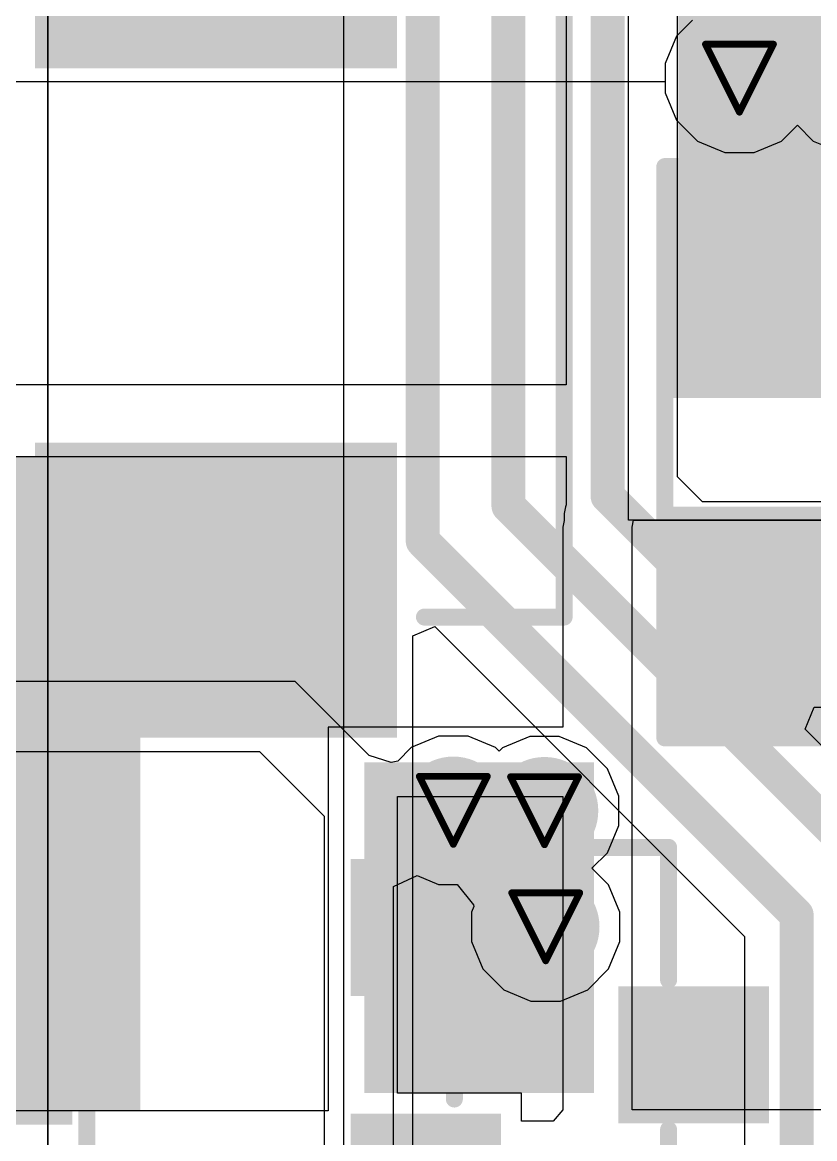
# Model space of a CAD drawing. Header units: inches. Extents: x -6 to 385, y -2 to 98.
# Drawn here: x 22.61 to 28.53, y 20.58 to 28.92 of the extents above; entities that cross this region are included whole.
import ezdxf

# ---------------------------------------------------------------- set-up
doc = ezdxf.new("R2010")
doc.units = ezdxf.units.IN
for name, color, linetype in [('Bottom Layer', 5, 'Continuous'), ('Bottom Overlay', 54, 'Continuous'), ('Bottom Paste', 16, 'Continuous'), ('Bottom Solder', 6, 'Continuous'), ('Dimensions', 6, 'Continuous'), ('Drill Drawing', 1, 'Continuous'), ('Layer 1', 16, 'Continuous'), ('Layer 2', 76, 'Continuous'), ('Top Layer', 1, 'Continuous'), ('Top Solder', 216, 'Continuous'), ('Via Holes', 16, 'Continuous')]:
    doc.layers.add(name, color=color, linetype=linetype)

# ---------------------------------------------------------------- blocks, each defined once
blk = doc.blocks.new('8_SO_EP__B_13')
at = {"layer": 'Bottom Layer'}
for points in [[(-3.24999858, 1.50400512), (-3.24999858, 2.30600504), (-1.74499778, 2.30600504), (-1.74499778, 1.50400512)], [(1.74500032, 1.50400258), (1.74500032, 2.3060025), (3.25000112, 2.3060025), (3.25000112, 1.50400258)], [(-1.3064998, -1.7509998), (-1.3064998, 1.7509998), (1.3064998, 1.7509998), (1.3064998, -1.7509998)], [(-3.24999858, 0.2340000400000001), (-3.24999858, 1.03599996), (-1.74499778, 1.03599996), (-1.74499778, 0.2340000399999999)], [(1.74500032, 0.2340076600000001), (1.74500032, 1.03600758), (3.25000112, 1.03600758), (3.25000112, 0.2340076599999999)], [(-3.24999858, -1.03599742), (-3.24999858, -0.2339974999999999), (-1.74499778, -0.2339975000000001), (-1.74499778, -1.03599742)], [(1.74499778, -1.03599742), (1.74499778, -0.2339974999999999), (3.24999858, -0.2339975000000001), (3.24999858, -1.03599742)], [(-3.24999858, -2.30599742), (-3.24999858, -1.5039975), (-1.74499778, -1.5039975), (-1.74499778, -2.30599742)], [(1.74500032, -2.30599742), (1.74500032, -1.5039975), (3.25000112, -1.5039975), (3.25000112, -2.30599742)]]:
    blk.add_hatch(color=5, dxfattribs=at).paths.add_polyline_path(points)
at = {"layer": 'Bottom Paste'}
for points in [[(-3.24999858, 1.50400512), (-3.24999858, 2.30600504), (-1.74499778, 2.30600504), (-1.74499778, 1.50400512)], [(1.74500032, 1.50400258), (1.74500032, 2.3060025), (3.25000112, 2.3060025), (3.25000112, 1.50400258)], [(-1.3064998, -1.7509998), (-1.3064998, 1.7509998), (1.3064998, 1.7509998), (1.3064998, -1.7509998)], [(-3.24999858, 0.2340000400000001), (-3.24999858, 1.03599996), (-1.74499778, 1.03599996), (-1.74499778, 0.2340000399999999)], [(1.74500032, 0.2340076600000001), (1.74500032, 1.03600758), (3.25000112, 1.03600758), (3.25000112, 0.2340076599999999)], [(-3.24999858, -1.03599742), (-3.24999858, -0.2339974999999999), (-1.74499778, -0.2339975000000001), (-1.74499778, -1.03599742)], [(1.74499778, -1.03599742), (1.74499778, -0.2339974999999999), (3.24999858, -0.2339975000000001), (3.24999858, -1.03599742)], [(-3.24999858, -2.30599742), (-3.24999858, -1.5039975), (-1.74499778, -1.5039975), (-1.74499778, -2.30599742)], [(1.74500032, -2.30599742), (1.74500032, -1.5039975), (3.25000112, -1.5039975), (3.25000112, -2.30599742)]]:
    blk.add_hatch(color=16, dxfattribs=at).paths.add_polyline_path(points)
at = {"layer": 'Bottom Solder'}
for points in [[(-3.35159858, 1.40240512), (-3.35159858, 2.40760504), (-1.64339778, 2.40760504), (-1.64339778, 1.40240512)], [(1.64340032, 1.40240258), (1.64340032, 2.4076025), (3.35160112, 2.4076025), (3.35160112, 1.40240258)], [(-1.4080998, -1.8525998), (-1.4080998, 1.8525998), (1.4080998, 1.8525998), (1.4080998, -1.8525998)], [(-3.35159858, 0.1324000400000001), (-3.35159858, 1.13759996), (-1.64339778, 1.13759996), (-1.64339778, 0.1324000399999999)], [(1.64340032, 0.1324076600000001), (1.64340032, 1.13760758), (3.35160112, 1.13760758), (3.35160112, 0.1324076599999999)], [(-3.35159858, -1.13759742), (-3.35159858, -0.1323974999999999), (-1.64339778, -0.1323975000000001), (-1.64339778, -1.13759742)], [(1.64339778, -1.13759742), (1.64339778, -0.1323974999999999), (3.35159858, -0.1323975000000001), (3.35159858, -1.13759742)], [(-3.35159858, -2.40759742), (-3.35159858, -1.4023975), (-1.64339778, -1.4023975), (-1.64339778, -2.40759742)], [(1.64340032, -2.40759742), (1.64340032, -1.4023975), (3.35160112, -1.4023975), (3.35160112, -2.40759742)]]:
    blk.add_hatch(color=6, dxfattribs=at).paths.add_polyline_path(points)
at = {"layer": 'Bottom Overlay', "const_width": 0.127}
for points in [[(1.5748, 2.51460254), (-1.6002, 2.5146)], [(-3.5306, -1.8034), (-3.53059746, -2.05739746)], [(-3.5306, -1.8034), (-3.40360254, -1.93039746)], [(-3.40360254, -1.93039746), (-3.53059746, -2.05739746)], [(-1.905, -2.41299746), (-1.905, -2.51459746)], [(2.03199746, -2.41299492), (2.03199746, -2.51459746)], [(-1.905, -2.51459746), (2.03199746, -2.51459746)]]:
    blk.add_lwpolyline(points, dxfattribs=at)
at = {"layer": 'Bottom Overlay', "const_width": 0.0635}
for points in [[(-1.63195, 2.5146, 1), (-1.56845, 2.5146, 1)], [(1.54305, 2.51460254, 1), (1.60655, 2.51460254, 1)], [(-3.56235, -1.8034, 1), (-3.49885, -1.8034, 1)], [(-3.56235, -1.8034, 1), (-3.49885, -1.8034, 1)], [(-3.43535254, -1.93039746, 1), (-3.37185254, -1.93039746, 1)], [(-3.43535254, -1.93039746, 1), (-3.37185254, -1.93039746, 1)], [(-3.56234746, -2.05739746, 1), (-3.49884746, -2.05739746, 1)], [(-3.56234746, -2.05739746, 1), (-3.49884746, -2.05739746, 1)], [(-1.93675, -2.41299746, 1), (-1.87325, -2.41299746, 1)], [(2.00024746, -2.41299492, 1), (2.06374746, -2.41299492, 1)], [(-1.93675, -2.51459746, 1), (-1.87325, -2.51459746, 1)], [(-1.93675, -2.51459746, 1), (-1.87325, -2.51459746, 1)], [(2.00024746, -2.51459746, 1), (2.06374746, -2.51459746, 1)], [(2.00024746, -2.51459746, 1), (2.06374746, -2.51459746, 1)]]:
    blk.add_lwpolyline(points, format="xyb", close=True, dxfattribs=at)
blk = doc.blocks.new('R___1206_B_41')
at = {"layer": 'Bottom Layer'}
for points in [[(-2.03199746, 0.889), (-0.50799746, 0.889), (-0.50799746, -0.889), (-2.03199746, -0.889)], [(0.50799746, 0.889), (2.03199746, 0.889), (2.03199746, -0.889), (0.50799746, -0.889)]]:
    blk.add_hatch(color=5, dxfattribs=at).paths.add_polyline_path(points)
at = {"layer": 'Bottom Paste'}
for points in [[(-2.03199746, 0.889), (-0.50799746, 0.889), (-0.50799746, -0.889), (-2.03199746, -0.889)], [(0.50799746, 0.889), (2.03199746, 0.889), (2.03199746, -0.889), (0.50799746, -0.889)]]:
    blk.add_hatch(color=16, dxfattribs=at).paths.add_polyline_path(points)
at = {"layer": 'Bottom Solder'}
for points in [[(-2.13359746, 0.9905999999999999), (-0.40639746, 0.9905999999999999), (-0.40639746, -0.9905999999999999), (-2.13359746, -0.9905999999999999)], [(0.40639746, 0.9905999999999999), (2.13359746, 0.9905999999999999), (2.13359746, -0.9905999999999999), (0.40639746, -0.9905999999999999)]]:
    blk.add_hatch(color=6, dxfattribs=at).paths.add_polyline_path(points)
at = {"layer": 'Bottom Overlay', "const_width": 0.127}
for points in [[(2.1336, 0.9905999999999999), (-2.1336, 0.9905999999999999)], [(-2.1336, -0.9905999999999999), (-2.1336, 0.9905999999999999)], [(2.1336, -0.9905999999999999), (2.1336, 0.9905999999999999)], [(2.1336, -0.9905999999999999), (-2.1336, -0.9905999999999999)]]:
    blk.add_lwpolyline(points, dxfattribs=at)
at = {"layer": 'Bottom Overlay', "const_width": 0.0635}
for points in [[(-2.16535, 0.9905999999999999, 1), (-2.10185, 0.9905999999999999, 1)], [(-2.16535, 0.9905999999999999, 1), (-2.10185, 0.9905999999999999, 1)], [(2.10185, 0.9905999999999999, 1), (2.16535, 0.9905999999999999, 1)], [(2.10185, 0.9905999999999999, 1), (2.16535, 0.9905999999999999, 1)], [(-2.16535, -0.9905999999999999, 1), (-2.10185, -0.9905999999999999, 1)], [(-2.16535, -0.9905999999999999, 1), (-2.10185, -0.9905999999999999, 1)], [(2.10185, -0.9905999999999999, 1), (2.16535, -0.9905999999999999, 1)], [(2.10185, -0.9905999999999999, 1), (2.16535, -0.9905999999999999, 1)]]:
    blk.add_lwpolyline(points, format="xyb", close=True, dxfattribs=at)
blk = doc.blocks.new('____23_B_56')
at = {"layer": 'Bottom Layer'}
for points in [[(-1.35999855, 1.46000089), (-0.53999765, 1.46000089), (-0.53999765, 0.54000019), (-1.35999855, 0.54000019)], [(0.54000019, 1.46000089), (1.36000109, 1.46000089), (1.36000109, 0.54000019), (0.54000019, 0.54000019)], [(-0.41000045, -0.54000019), (0.41000045, -0.54000019), (0.41000045, -1.46000089), (-0.41000045, -1.46000089)]]:
    blk.add_hatch(color=5, dxfattribs=at).paths.add_polyline_path(points)
at = {"layer": 'Bottom Paste'}
for points in [[(-1.35999855, 1.46000089), (-0.53999765, 1.46000089), (-0.53999765, 0.54000019), (-1.35999855, 0.54000019)], [(0.54000019, 1.46000089), (1.36000109, 1.46000089), (1.36000109, 0.54000019), (0.54000019, 0.54000019)], [(-0.41000045, -0.54000019), (0.41000045, -0.54000019), (0.41000045, -1.46000089), (-0.41000045, -1.46000089)]]:
    blk.add_hatch(color=16, dxfattribs=at).paths.add_polyline_path(points)
at = {"layer": 'Bottom Solder'}
for points in [[(-1.46159855, 1.56160089), (-0.43839765, 1.56160089), (-0.43839765, 0.43840019), (-1.46159855, 0.43840019)], [(0.43840019, 1.56160089), (1.46160109, 1.56160089), (1.46160109, 0.43840019), (0.43840019, 0.43840019)], [(-0.51160045, -0.43840019), (0.51160045, -0.43840019), (0.51160045, -1.56160089), (-0.51160045, -1.56160089)]]:
    blk.add_hatch(color=6, dxfattribs=at).paths.add_polyline_path(points)
at = {"layer": 'Bottom Overlay', "const_width": 0.127}
for points in [[(-1.6764, 1.2954), (-1.6764, 1.0414)], [(-1.6764, 1.2954), (-1.5494, 1.1684)], [(-1.5494, 1.1684), (-1.6764, 1.0414)], [(-0.33020254, 0.78740254), (0.3302, 0.7874)], [(-1.54939746, 0.5841999999999999), (-1.5494, -0.8128)], [(1.54940254, 0.5841999999999999), (1.54940254, -0.8128)], [(-1.5494, -0.8128), (-0.5588, -0.8128)], [(0.5588, -0.8128), (1.54940254, -0.8128)]]:
    blk.add_lwpolyline(points, dxfattribs=at)
at = {"layer": 'Bottom Overlay', "const_width": 0.0635}
for points in [[(-1.70815, 1.2954, 1), (-1.64465, 1.2954, 1)], [(-1.70815, 1.2954, 1), (-1.64465, 1.2954, 1)], [(-1.58115, 1.1684, 1), (-1.51765, 1.1684, 1)], [(-1.58115, 1.1684, 1), (-1.51765, 1.1684, 1)], [(-1.70815, 1.0414, 1), (-1.64465, 1.0414, 1)], [(-1.70815, 1.0414, 1), (-1.64465, 1.0414, 1)], [(-0.36195254, 0.78740254, 1), (-0.29845254, 0.78740254, 1)], [(0.29845, 0.7874, 1), (0.36195, 0.7874, 1)], [(-1.58114746, 0.5841999999999999, 1), (-1.51764746, 0.5841999999999999, 1)], [(1.51765254, 0.5841999999999999, 1), (1.58115254, 0.5841999999999999, 1)], [(-1.58115, -0.8128, 1), (-1.51765, -0.8128, 1)], [(-1.58115, -0.8128, 1), (-1.51765, -0.8128, 1)], [(-0.5905499999999999, -0.8128, 1), (-0.52705, -0.8128, 1)], [(0.52705, -0.8128, 1), (0.5905499999999999, -0.8128, 1)], [(1.51765254, -0.8128, 1), (1.58115254, -0.8128, 1)], [(1.51765254, -0.8128, 1), (1.58115254, -0.8128, 1)]]:
    blk.add_lwpolyline(points, format="xyb", close=True, dxfattribs=at)
blk = doc.blocks.new('YSPI0520_2R2M__B_63')
at = {"layer": 'Bottom Layer'}
for points in [[(-3.50000062, 1.25000004), (-1.49999954, 1.25000004), (-1.49999954, -1.25000004), (-3.50000062, -1.25000004)], [(1.49999954, 1.25000004), (3.50000062, 1.25000004), (3.50000062, -1.25000004), (1.49999954, -1.25000004)]]:
    blk.add_hatch(color=5, dxfattribs=at).paths.add_polyline_path(points)
at = {"layer": 'Bottom Paste'}
for points in [[(-3.50000062, 1.25000004), (-1.49999954, 1.25000004), (-1.49999954, -1.25000004), (-3.50000062, -1.25000004)], [(1.49999954, 1.25000004), (3.50000062, 1.25000004), (3.50000062, -1.25000004), (1.49999954, -1.25000004)]]:
    blk.add_hatch(color=16, dxfattribs=at).paths.add_polyline_path(points)
at = {"layer": 'Bottom Solder'}
for points in [[(-3.60160062, 1.35160004), (-1.39839954, 1.35160004), (-1.39839954, -1.35160004), (-3.60160062, -1.35160004)], [(1.39839954, 1.35160004), (3.60160062, 1.35160004), (3.60160062, -1.35160004), (1.39839954, -1.35160004)]]:
    blk.add_hatch(color=6, dxfattribs=at).paths.add_polyline_path(points)
at = {"layer": 'Bottom Overlay', "const_width": 0.127}
for points in [[(-2.69999968, 2.59999988), (2.69999968, 2.59999988)], [(-2.69999968, 2.59999988), (-2.69999968, 1.55699968)], [(2.69999968, 2.59999988), (2.69999968, 1.55699968)], [(-2.69999968, -1.55699968), (-2.69999968, -2.59999988)], [(2.69999968, -1.55699968), (2.69999968, -2.59999988)], [(-2.69999968, -2.59999988), (2.69999968, -2.59999988)]]:
    blk.add_lwpolyline(points, dxfattribs=at)
at = {"layer": 'Bottom Overlay', "const_width": 0.0635}
for points in [[(-2.73174968, 2.59999988, 1), (-2.66824968, 2.59999988, 1)], [(-2.73174968, 2.59999988, 1), (-2.66824968, 2.59999988, 1)], [(2.66824968, 2.59999988, 1), (2.73174968, 2.59999988, 1)], [(2.66824968, 2.59999988, 1), (2.73174968, 2.59999988, 1)], [(-2.73174968, 1.55699968, 1), (-2.66824968, 1.55699968, 1)], [(2.66824968, 1.55699968, 1), (2.73174968, 1.55699968, 1)], [(-2.73174968, -1.55699968, 1), (-2.66824968, -1.55699968, 1)], [(2.66824968, -1.55699968, 1), (2.73174968, -1.55699968, 1)], [(-2.73174968, -2.59999988, 1), (-2.66824968, -2.59999988, 1)], [(-2.73174968, -2.59999988, 1), (-2.66824968, -2.59999988, 1)], [(2.66824968, -2.59999988, 1), (2.73174968, -2.59999988, 1)], [(2.66824968, -2.59999988, 1), (2.73174968, -2.59999988, 1)]]:
    blk.add_lwpolyline(points, format="xyb", close=True, dxfattribs=at)

msp = doc.modelspace()

# ---------------------------------------------------------------- hatches: boundary and pattern name
at = {"layer": 'Bottom Layer'}
for points in [[(27.5082, 26.21279746), (29.2862, 26.21279746), (29.2862, 29.87870834), (27.5082, 29.87870834)], [(22.07800004, 20.7849978), (23.48883796, 20.7849978), (23.48883796, 25.67370532), (22.07800004, 25.67370532)], [(25.161621, 20.91809634), (26.87634452, 20.91809634), (26.87634452, 23.38965858), (25.161621, 23.38965858)]]:
    msp.add_hatch(color=5, dxfattribs=at).paths.add_polyline_path(points)
h = msp.add_hatch(color=5, dxfattribs=at)
edge = h.paths.add_edge_path()
edge.add_arc((27.96384806, 28.4988), 0.2999994, 0, 360)
h = msp.add_hatch(color=5, dxfattribs=at)
edge = h.paths.add_edge_path()
edge.add_arc((25.82661332, 23.03019778), 0.2999994, 0, 360)
h = msp.add_hatch(color=5, dxfattribs=at)
edge = h.paths.add_edge_path()
edge.add_arc((26.50769654, 23.02698214), 0.2999994, 0, 360)
h = msp.add_hatch(color=5, dxfattribs=at)
edge = h.paths.add_edge_path()
edge.add_arc((26.5167618, 22.15994552), 0.2999994, 0, 360)
at = {"layer": 'Bottom Solder'}
h = msp.add_hatch(color=6, dxfattribs=at)
edge = h.paths.add_edge_path()
edge.add_arc((27.96384806, 28.4988), 0.4015993999999999, 0, 360)
h = msp.add_hatch(color=6, dxfattribs=at)
edge = h.paths.add_edge_path()
edge.add_arc((28.829, 28.4988), 0.4015993999999999, 0, 360)
h = msp.add_hatch(color=6, dxfattribs=at)
edge = h.paths.add_edge_path()
edge.add_arc((25.82661332, 23.03019778), 0.4015993999999999, 0, 360)
h = msp.add_hatch(color=6, dxfattribs=at)
edge = h.paths.add_edge_path()
edge.add_arc((26.50769654, 23.02698214), 0.4015993999999999, 0, 360)
h = msp.add_hatch(color=6, dxfattribs=at)
edge = h.paths.add_edge_path()
edge.add_arc((26.5167618, 22.15994552), 0.4015993999999999, 0, 360)
at = {"layer": 'Layer 1'}
h = msp.add_hatch(color=16, dxfattribs=at)
edge = h.paths.add_edge_path()
edge.add_arc((27.96384806, 28.4988), 0.2999994, 0, 360)
h = msp.add_hatch(color=16, dxfattribs=at)
edge = h.paths.add_edge_path()
edge.add_arc((25.82661332, 23.03019778), 0.2999994, 0, 360)
h = msp.add_hatch(color=16, dxfattribs=at)
edge = h.paths.add_edge_path()
edge.add_arc((26.50769654, 23.02698214), 0.2999994, 0, 360)
h = msp.add_hatch(color=16, dxfattribs=at)
edge = h.paths.add_edge_path()
edge.add_arc((26.5167618, 22.15994552), 0.2999994, 0, 360)
at = {"layer": 'Layer 2'}
h = msp.add_hatch(color=76, dxfattribs=at)
edge = h.paths.add_edge_path()
edge.add_arc((27.96384806, 28.4988), 0.2999994, 0, 360)
h = msp.add_hatch(color=76, dxfattribs=at)
edge = h.paths.add_edge_path()
edge.add_arc((25.82661332, 23.03019778), 0.2999994, 0, 360)
h = msp.add_hatch(color=76, dxfattribs=at)
edge = h.paths.add_edge_path()
edge.add_arc((26.50769654, 23.02698214), 0.2999994, 0, 360)
h = msp.add_hatch(color=76, dxfattribs=at)
edge = h.paths.add_edge_path()
edge.add_arc((26.5167618, 22.15994552), 0.2999994, 0, 360)
at = {"layer": 'Top Layer'}
h = msp.add_hatch(color=1, dxfattribs=at)
edge = h.paths.add_edge_path()
edge.add_arc((27.96384806, 28.4988), 0.2999994, 0, 360)
h = msp.add_hatch(color=1, dxfattribs=at)
edge = h.paths.add_edge_path()
edge.add_arc((25.82661332, 23.03019778), 0.2999994, 0, 360)
h = msp.add_hatch(color=1, dxfattribs=at)
edge = h.paths.add_edge_path()
edge.add_arc((26.50769654, 23.02698214), 0.2999994, 0, 360)
h = msp.add_hatch(color=1, dxfattribs=at)
edge = h.paths.add_edge_path()
edge.add_arc((26.5167618, 22.15994552), 0.2999994, 0, 360)
at = {"layer": 'Top Solder'}
h = msp.add_hatch(color=216, dxfattribs=at)
edge = h.paths.add_edge_path()
edge.add_arc((27.96384806, 28.4988), 0.4015993999999999, 0, 360)
h = msp.add_hatch(color=216, dxfattribs=at)
edge = h.paths.add_edge_path()
edge.add_arc((28.829, 28.4988), 0.4015993999999999, 0, 360)
h = msp.add_hatch(color=216, dxfattribs=at)
edge = h.paths.add_edge_path()
edge.add_arc((25.82661332, 23.03019778), 0.4015993999999999, 0, 360)
h = msp.add_hatch(color=216, dxfattribs=at)
edge = h.paths.add_edge_path()
edge.add_arc((26.50769654, 23.02698214), 0.4015993999999999, 0, 360)
h = msp.add_hatch(color=216, dxfattribs=at)
edge = h.paths.add_edge_path()
edge.add_arc((26.5167618, 22.15994552), 0.4015993999999999, 0, 360)
at = {"layer": 'Via Holes'}
h = msp.add_hatch(color=7, dxfattribs=at)
edge = h.paths.add_edge_path()
edge.add_arc((27.96384806, 28.4988), 0.1499997, 0, 360)
h = msp.add_hatch(color=7, dxfattribs=at)
edge = h.paths.add_edge_path()
edge.add_arc((25.82661332, 23.03019778), 0.1499997, 0, 360)
h = msp.add_hatch(color=7, dxfattribs=at)
edge = h.paths.add_edge_path()
edge.add_arc((26.50769654, 23.02698214), 0.1499997, 0, 360)
h = msp.add_hatch(color=7, dxfattribs=at)
edge = h.paths.add_edge_path()
edge.add_arc((26.5167618, 22.15994552), 0.1499997, 0, 360)

# ---------------------------------------------------------------- linework, layer by layer
at = {"layer": 'Bottom Layer'}
for p, q in [((26.67, 33.90075007999999), (26.67, 26.20815688)), ((27.13529244, 25.19680254), (27.13529244, 30.88807894)), ((26.67, 26.20815688), (20.52689316, 26.20815688)), ((21.0695794, 25.67370532), (26.67, 25.67370532)), ((26.67, 25.67370532), (26.67, 25.31288562)), ((26.66376938, 25.29784374), (26.65362208, 25.24683038)), ((26.67, 25.31288562), (26.66376938, 25.29784374)), ((26.65362208, 25.19581956), (26.64367036, 25.14578664)), ((26.65362208, 25.24683038), (26.65362208, 25.19581956)), ((30.30764576, 25.19680254), (27.13529244, 25.19680254)), ((27.16162208, 25.1457841), (27.17176938, 25.19679492)), ((27.17176938, 25.19679492), (27.17176938, 25.19680254)), ((27.17176938, 25.19680254), (29.78969404, 25.19680254)), ((26.64367036, 25.14578664), (26.64367036, 23.65249778)), ((27.16162208, 20.79409354), (27.16162208, 25.1457841)), ((26.64367036, 23.65249778), (24.892, 23.65249778)), ((24.892, 23.65249778), (24.892, 20.7849978)), ((25.40995172, 20.91809634), (25.40995172, 23.13454606)), ((25.40995172, 23.13454606), (26.64367036, 23.13454606)), ((26.64367036, 23.13454606), (26.64367036, 20.79409608)), ((26.3356217, 20.91809634), (25.40995172, 20.91809634)), ((26.3356217, 20.70730428), (26.3356217, 20.91809634)), ((24.892, 20.7849978), (21.876385, 20.7849978)), ((26.64367036, 20.79409608), (26.57244368, 20.70730428)), ((29.78969404, 20.79409354), (27.16162208, 20.79409354)), ((26.57244368, 20.70730428), (26.3356217, 20.70730428))]:
    msp.add_line(p, q, dxfattribs=at)
at = {"layer": 'Dimensions', "const_width": 0.0127}
msp.add_lwpolyline([(22.79829324, 10.00000032), (22.79829578, 35.00000112)], dxfattribs=at)
at = {"layer": 'Drill Drawing', "const_width": 0.0508}
for points in [[(27.70984806, 28.7528), (28.21784806, 28.7528)], [(27.70984806, 28.7528), (27.96384806, 28.2448)], [(27.96384806, 28.2448), (28.21784806, 28.7528)], [(25.57261331999999, 23.28419778), (26.08061332, 23.28419778)], [(25.57261331999999, 23.28419778), (25.82661332, 22.77619778)], [(25.82661332, 22.77619778), (26.08061332, 23.28419778)], [(26.25369654, 23.28098214), (26.76169654, 23.28098214)], [(26.25369654, 23.28098214), (26.50769654, 22.77298214)], [(26.50769654, 22.77298214), (26.76169654, 23.28098214)], [(26.2627618, 22.41394552), (26.7707618, 22.41394552)], [(26.2627618, 22.41394552), (26.5167618, 21.90594552)], [(26.5167618, 21.90594552), (26.7707618, 22.41394552)]]:
    msp.add_lwpolyline(points, dxfattribs=at)
at = {"layer": 'Drill Drawing', "const_width": 0.0254}
for points in [[(27.69714806, 28.7528, 1), (27.72254806, 28.7528, 1)], [(27.69714806, 28.7528, 1), (27.72254806, 28.7528, 1)], [(28.20514806, 28.7528, 1), (28.23054806, 28.7528, 1)], [(28.20514806, 28.7528, 1), (28.23054806, 28.7528, 1)], [(27.95114806, 28.2448, 1), (27.97654806, 28.2448, 1)], [(27.95114806, 28.2448, 1), (27.97654806, 28.2448, 1)], [(25.55991332, 23.28419778, 1), (25.58531332, 23.28419778, 1)], [(25.55991332, 23.28419778, 1), (25.58531332, 23.28419778, 1)], [(26.06791332, 23.28419778, 1), (26.09331332, 23.28419778, 1)], [(26.06791332, 23.28419778, 1), (26.09331332, 23.28419778, 1)], [(26.24099654, 23.28098214, 1), (26.26639654, 23.28098214, 1)], [(26.24099654, 23.28098214, 1), (26.26639654, 23.28098214, 1)], [(26.74899654, 23.28098214, 1), (26.77439654, 23.28098214, 1)], [(26.74899654, 23.28098214, 1), (26.77439654, 23.28098214, 1)], [(25.81391332, 22.77619778, 1), (25.83931332, 22.77619778, 1)], [(25.81391332, 22.77619778, 1), (25.83931332, 22.77619778, 1)], [(26.49499654, 22.77298214, 1), (26.52039654, 22.77298214, 1)], [(26.49499654, 22.77298214, 1), (26.52039654, 22.77298214, 1)], [(26.2500618, 22.41394552, 1), (26.2754618, 22.41394552, 1)], [(26.2500618, 22.41394552, 1), (26.2754618, 22.41394552, 1)], [(26.7580618, 22.41394552, 1), (26.7834618, 22.41394552, 1)], [(26.7580618, 22.41394552, 1), (26.7834618, 22.41394552, 1)], [(26.5040618, 21.90594552, 1), (26.5294618, 21.90594552, 1)], [(26.5040618, 21.90594552, 1), (26.5294618, 21.90594552, 1)]]:
    msp.add_lwpolyline(points, format="xyb", close=True, dxfattribs=at)
at = {"layer": 'Layer 1'}
for p, q in [((27.6129496, 28.93137724), (27.49418936, 28.81261446)), ((27.49418936, 28.81261446), (27.40984866, 28.60899789999999)), ((27.40984866, 28.60899789999999), (27.40984866, 28.3886021)), ((27.40984866, 28.3886021), (27.49418936, 28.18498554)), ((27.49418936, 28.18498554), (27.6500336, 28.0291413)), ((28.27766252, 28.0291413), (28.39642276, 28.14790408)), ((28.39642276, 28.14790408), (28.51518554, 28.0291413)), ((27.6500336, 28.0291413), (27.85365016, 27.9448006)), ((28.07404596, 27.9448006), (28.27766252, 28.0291413)), ((28.51518554, 28.0291413), (28.7188021, 27.9448006)), ((27.85365016, 27.9448006), (28.07404596, 27.9448006))]:
    msp.add_line(p, q, dxfattribs=at)
at = {"layer": 'Layer 2'}
for p, q in [((9.49959492, 28.47339746), (25.84333922, 28.47338984)), ((25.84333922, 28.47338984), (27.40984866, 28.47338476)), ((27.40984866, 28.47338476), (27.40984866, 28.3886021)), ((27.40984866, 28.3886021), (27.49418936, 28.18498554)), ((27.49418936, 28.18498554), (27.6500336, 28.0291413)), ((28.27766252, 28.0291413), (28.39642276, 28.14790408)), ((28.39642276, 28.14790408), (28.51518554, 28.0291413)), ((27.6500336, 28.0291413), (27.85365016, 27.9448006)), ((28.07404596, 27.9448006), (28.27766252, 28.0291413)), ((28.51518554, 28.0291413), (28.7188021, 27.9448006)), ((27.85365016, 27.9448006), (28.07404596, 27.9448006)), ((24.64404012, 23.99245392), (9.533092439999999, 23.99245392)), ((25.19718608, 23.43931558), (24.64404012, 23.99245392)), ((25.71641542, 23.58419718), (25.51279886, 23.49985648)), ((25.93681122, 23.58419718), (25.71641542, 23.58419718)), ((26.14042778, 23.49985648), (25.93681122, 23.58419718)), ((26.39749864, 23.58098154), (26.19388208, 23.49664084)), ((26.61789444, 23.58098154), (26.39749864, 23.58098154)), ((26.821511, 23.49664084), (26.61789444, 23.58098154)), ((18.65692484, 23.4696), (24.37826214, 23.4696)), ((24.37826214, 23.4696), (24.86086214, 22.987)), ((25.36242578, 23.3862245), (25.19718608, 23.43931558)), ((25.51279886, 23.49985648), (25.41100582, 23.39806344)), ((26.16876148, 23.47152024), (26.14042778, 23.49985648)), ((26.19388208, 23.49664084), (26.16876148, 23.47152024)), ((26.97735524, 23.3407966), (26.821511, 23.49664084)), ((25.41100582, 23.39806344), (25.36242578, 23.3862245)), ((27.06169594, 23.13718004), (26.97735524, 23.3407966)), ((27.06169594, 22.91678424), (27.06169594, 23.13718004)), ((24.86086214, 22.987), (24.86086214, 17.4044229)), ((26.97735524, 22.71316768), (27.06169594, 22.91678424)), ((26.86218402, 22.59799646), (26.97735524, 22.71316768)), ((26.9864205, 22.47375998), (26.86218402, 22.59799646)), ((25.37881386, 22.46221568), (25.5566164, 22.54239078)), ((25.5566164, 22.54239078), (25.71641542, 22.47619838)), ((25.37881386, 18.16105588), (25.37881386, 22.46221568)), ((25.71641542, 22.47619838), (25.8556633, 22.47619838)), ((25.8556633, 22.47619838), (25.97690512, 22.32395332)), ((27.0707612, 22.27014342), (26.9864205, 22.47375998)), ((25.9800725, 22.3119315), (25.9627624, 22.27014342)), ((25.9627624, 22.27014342), (25.9627624, 22.04974762)), ((25.97690512, 22.32395332), (25.9800725, 22.3119315)), ((27.0707612, 22.04974762), (27.0707612, 22.27014342)), ((25.9627624, 22.04974762), (26.0471031, 21.84613106)), ((26.9864205, 21.84613106), (27.0707612, 22.04974762)), ((26.0471031, 21.84613106), (26.20294734, 21.69028682)), ((26.83057626, 21.69028682), (26.9864205, 21.84613106)), ((26.20294734, 21.69028682), (26.4065639, 21.60594612)), ((26.6269597, 21.60594612), (26.83057626, 21.69028682)), ((26.4065639, 21.60594612), (26.6269597, 21.60594612))]:
    msp.add_line(p, q, dxfattribs=at)
at = {"layer": 'Top Layer'}
for p, q in [((25.0055126, 29.78931558), (25.0055126, 17.4999142)), ((27.50180682, 25.52227306), (27.50181444, 29.80557412)), ((27.68851714, 25.33556274), (27.50180682, 25.52227306)), ((32.16096946, 25.33556782), (27.68851714, 25.33556274)), ((25.52346432, 24.3344954), (25.6877312, 24.40253692)), ((25.6877312, 24.40253692), (28.00240018, 22.08786794)), ((25.52346432, 19.50301408), (25.52346432, 24.3344954)), ((28.45422046, 23.63726794), (28.52226198, 23.80153482)), ((28.52226198, 23.80153482), (31.7867919, 23.80153482)), ((29.07142776, 23.02006064), (28.45422046, 23.63726794)), ((28.00240018, 22.08786794), (28.00240018, 19.2944115))]:
    msp.add_line(p, q, dxfattribs=at)
at = {"layer": 'Top Layer', "const_width": 0.254}
for points in [[(26.97884876, 25.3767082), (26.97884876, 34.89555124)], [(26.2382, 25.30391688), (26.2382, 34.49933918)], [(25.59801332, 25.04162632), (25.59801332, 30.11947748)], [(26.97884876, 25.3767082), (28.16555708, 24.18999988)], [(26.2382, 25.30391688), (28.98397556, 22.55814132)], [(25.59801332, 25.04162632), (28.39086524, 22.2487744)], [(28.16555708, 24.18999988), (32.1818, 24.18999988)], [(28.39086524, 19.2944115), (28.39086524, 22.2487744)]]:
    msp.add_lwpolyline(points, dxfattribs=at)
at = {"layer": 'Top Layer', "const_width": 0.127}
for points in [[(26.91534876, 25.3767082, 1), (27.04234876, 25.3767082, 1)], [(26.91534876, 25.3767082, 1), (27.04234876, 25.3767082, 1)], [(26.1747, 25.30391688, 1), (26.3017, 25.30391688, 1)], [(26.1747, 25.30391688, 1), (26.3017, 25.30391688, 1)], [(25.53451332, 25.04162632, 1), (25.66151332, 25.04162632, 1)], [(25.53451332, 25.04162632, 1), (25.66151332, 25.04162632, 1)], [(28.10205708, 24.18999988, 1), (28.22905708, 24.18999988, 1)], [(28.10205708, 24.18999988, 1), (28.22905708, 24.18999988, 1)], [(28.32736524, 22.2487744, 1), (28.45436524, 22.2487744, 1)], [(28.32736524, 22.2487744, 1), (28.45436524, 22.2487744, 1)]]:
    msp.add_lwpolyline(points, format="xyb", close=True, dxfattribs=at)

# ---------------------------------------------------------------- block references
for name, p, rotation in [('YSPI0520_2R2M__B_63', (24.0538, 27.17370486), 90), ('R___1206_B_41', (28.3972, 25.7048), 270), ('____23_B_56', (26.62162316, 21.20409526), 90), ('8_SO_EP__B_13', (20.57400254, 19.03999748), 90)]:
    msp.add_blockref(name, p, dxfattribs=dict(rotation=rotation))

doc.saveas('drawing.dxf')
